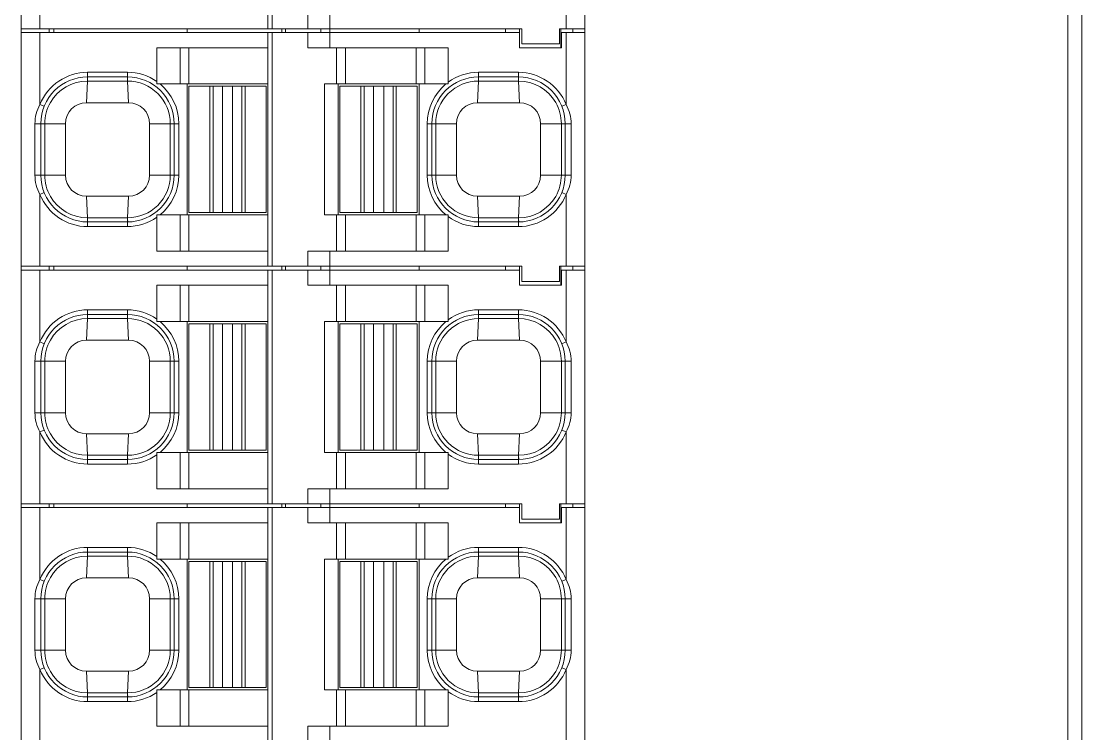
# Model space of a CAD drawing. Header units: millimetres. Extents: x 0 to 1371, y 0 to 812.
# Drawn here: x 145.52 to 168.19, y 686.81 to 702.05 of the extents above; entities that cross this region are included whole.
import ezdxf

# ---------------------------------------------------------------- set-up
doc = ezdxf.new("R2010")
doc.units = ezdxf.units.MM
doc.layers.add('7_ALL_FEATURES', color=7, linetype='Continuous')

msp = doc.modelspace()

# ---------------------------------------------------------------- linework, layer by layer
at = {"layer": '7_ALL_FEATURES', "color": 18, "linetype": 'Continuous', "lineweight": 0, "true_color": 0x000000}
for p, q in [((167.89443, 655.25739), (167.89443, 713.83414)), ((168.19443, 655.25739), (168.19443, 713.97376)), ((145.51943, 665.75017), (145.51943, 712.55017)), ((157.56943, 665.75017), (157.56943, 712.55017)), ((150.79443, 701.89017), (150.79443, 706.89017)), ((150.88489, 701.89017), (150.88489, 706.89017)), ((145.91943, 701.89017), (145.91943, 703.42834)), ((157.16943, 701.89017), (157.16943, 703.42834)), ((151.6453, 702.21517), (151.6453, 701.89017)), ((152.11514, 701.48517), (152.11514, 702.21517)), ((145.51943, 701.89017), (156.22443, 701.89017)), ((156.17443, 701.81017), (145.51943, 701.81017)), ((145.91943, 700.27199), (145.91943, 701.81017)), ((146.11943, 701.81017), (146.11943, 701.89017)), ((146.21943, 701.81017), (146.21943, 701.89017)), ((149.06443, 701.81017), (149.06443, 701.89017)), ((150.79443, 696.81017), (150.79443, 701.81017)), ((150.88489, 696.81017), (150.88489, 701.81017)), ((151.09443, 701.81017), (151.09443, 701.89017)), ((151.16679, 701.81017), (151.16679, 701.89017)), ((151.6453, 701.48517), (151.6453, 701.81017)), ((151.92721, 701.81017), (151.92721, 701.89017)), ((154.02443, 701.81017), (154.02443, 701.89017)), ((155.87443, 701.89017), (155.87443, 701.81017)), ((156.17443, 701.48517), (156.17443, 701.89017)), ((156.22443, 701.56517), (156.22443, 701.89017)), ((157.02443, 701.89017), (157.56943, 701.89017)), ((157.02443, 701.56517), (157.02443, 701.89017)), ((157.05443, 701.89017), (157.05443, 701.48517)), ((157.56943, 701.81017), (157.06943, 701.81017)), ((157.06943, 701.48517), (157.06943, 701.81017)), ((157.16942, 700.27201), (157.16942, 701.81017)), ((157.31423, 701.81017), (157.31423, 701.89017)), ((156.22443, 701.56517), (157.02443, 701.56517)), ((150.79443, 701.48517), (148.41943, 701.48517)), ((148.41944, 700.76179), (148.41943, 701.48517)), ((148.91748, 700.71017), (148.91748, 701.48517)), ((149.10542, 700.71017), (149.10542, 701.48517)), ((151.6453, 701.48517), (154.64943, 701.48517)), ((152.2631, 700.71017), (152.2631, 701.48517)), ((152.45104, 700.71017), (152.45104, 701.48517)), ((153.96343, 700.71017), (153.96343, 701.48517)), ((154.15137, 700.71017), (154.15137, 701.48517)), ((154.64937, 700.74757), (154.64937, 701.48517)), ((156.17443, 701.48517), (157.06943, 701.48517)), ((147.78943, 700.96017), (146.93943, 700.96017)), ((146.93943, 700.86017), (146.93943, 700.96017)), ((147.78943, 700.86017), (147.78943, 700.96017)), ((156.14943, 700.96017), (155.29943, 700.96017)), ((155.29943, 700.86017), (155.29943, 700.96017)), ((156.14943, 700.86017), (156.14943, 700.96017)), ((146.93543, 700.77218), (146.91443, 700.31017)), ((146.93543, 700.77218), (147.79343, 700.77218)), ((147.78943, 700.86017), (146.93943, 700.86017)), ((147.79343, 700.77218), (147.81443, 700.31017)), ((148.41568, 700.71017), (150.79443, 700.71017)), ((149.06443, 700.71022), (149.06443, 697.91011)), ((149.10443, 700.66017), (150.75443, 700.66017)), ((149.10443, 697.96017), (149.10443, 700.66017)), ((149.55357, 697.96017), (149.55357, 700.66017)), ((149.62024, 697.96017), (149.62024, 700.66017)), ((149.81948, 697.96017), (149.81948, 700.66017)), ((150.03937, 697.96017), (150.03937, 700.66017)), ((150.23861, 697.96017), (150.23861, 700.66017)), ((150.30528, 697.96017), (150.30528, 700.66017)), ((150.75443, 697.96017), (150.75443, 700.66017)), ((152.00347, 700.71017), (154.65122, 700.71017)), ((152.00347, 697.91017), (152.00347, 700.71017)), ((152.29443, 697.91017), (152.29443, 700.71017)), ((153.98443, 700.66017), (152.33443, 700.66017)), ((152.33443, 700.66017), (152.33443, 697.96017)), ((152.78357, 700.66017), (152.78357, 697.96017)), ((152.85024, 700.66017), (152.85024, 697.96017)), ((153.04948, 700.66017), (153.04948, 697.96017)), ((153.26937, 700.66017), (153.26937, 697.96017)), ((153.46861, 700.66017), (153.46861, 697.96017)), ((153.53528, 700.66017), (153.53528, 697.96017)), ((153.98443, 700.66017), (153.98443, 697.96017)), ((154.02443, 700.71017), (154.02443, 697.91017)), ((155.29543, 700.77218), (155.27443, 700.31017)), ((155.29543, 700.77218), (156.15343, 700.77218)), ((156.14943, 700.86017), (155.29943, 700.86017)), ((156.15343, 700.77218), (156.17443, 700.31017)), ((146.01215, 700.23456), (145.91943, 700.27199)), ((146.91443, 700.31017), (147.81443, 700.31017)), ((155.27443, 700.31017), (156.17443, 700.31017)), ((157.0767, 700.23456), (157.16943, 700.27199)), ((145.81276, 699.86017), (146.46443, 699.86017)), ((145.81276, 699.86017), (145.81276, 698.76017)), ((145.93943, 699.86017), (145.93943, 698.76017)), ((146.0214, 698.76017), (146.0214, 699.86017)), ((146.46443, 698.76017), (146.46443, 699.86017)), ((148.26443, 699.86017), (148.88943, 699.86017)), ((148.26443, 699.86017), (148.26443, 698.76017)), ((148.70745, 699.86017), (148.70745, 698.76017)), ((148.78943, 698.76017), (148.78943, 699.86017)), ((148.88943, 698.76017), (148.88943, 699.86017)), ((154.19943, 699.86017), (154.82443, 699.86017)), ((154.19943, 699.86017), (154.19943, 698.76017)), ((154.29943, 699.86017), (154.29943, 698.76017)), ((154.3814, 698.76017), (154.3814, 699.86017)), ((154.82443, 698.76017), (154.82443, 699.86017)), ((156.62443, 699.86017), (157.27609, 699.86017)), ((156.62443, 699.86017), (156.62443, 698.76017)), ((157.06745, 699.86017), (157.06745, 698.76017)), ((157.14943, 699.86017), (157.14943, 698.76017)), ((157.27609, 698.76017), (157.27609, 699.86017)), ((145.81276, 698.76017), (146.46443, 698.76017)), ((148.26443, 698.76017), (148.88943, 698.76017)), ((154.19943, 698.76017), (154.82443, 698.76017)), ((156.62443, 698.76017), (157.27609, 698.76017)), ((146.01215, 698.38578), (145.91943, 698.34834)), ((145.91943, 696.81017), (145.91943, 698.34834)), ((147.81443, 698.31017), (146.91443, 698.31017)), ((146.93543, 697.84816), (146.91443, 698.31017)), ((147.79303, 697.84816), (147.81443, 698.31017)), ((156.17443, 698.31017), (155.27443, 698.31017)), ((155.29543, 697.84816), (155.27443, 698.31017)), ((156.15303, 697.84816), (156.17443, 698.31017)), ((157.0767, 698.38578), (157.16943, 698.34834)), ((157.16943, 696.81017), (157.16943, 698.34834)), ((149.10443, 697.96017), (150.75443, 697.96017)), ((153.98443, 697.96017), (152.33443, 697.96017)), ((147.79303, 697.84816), (146.93543, 697.84816)), ((146.93943, 697.76017), (147.78943, 697.76017)), ((146.93943, 697.76017), (146.93943, 697.66017)), ((147.78943, 697.76017), (147.78943, 697.66017)), ((148.41568, 697.91017), (150.79443, 697.91017)), ((148.4195, 697.85847), (148.4195, 697.13517)), ((148.91748, 697.13517), (148.91748, 697.91017)), ((149.10542, 697.13517), (149.10542, 697.91017)), ((154.65122, 697.91017), (152.00347, 697.91017)), ((152.2631, 697.13517), (152.2631, 697.91017)), ((152.45104, 697.13517), (152.45104, 697.91017)), ((153.96343, 697.13517), (153.96343, 697.91017)), ((154.15137, 697.13517), (154.15137, 697.91017)), ((154.64942, 697.87285), (154.64942, 697.13517)), ((156.15303, 697.84816), (155.29543, 697.84816)), ((155.29943, 697.76017), (156.14943, 697.76017)), ((155.29943, 697.76017), (155.29943, 697.66017)), ((156.14943, 697.76017), (156.14943, 697.66017)), ((156.1573, 697.76031), (156.15743, 697.76021)), ((146.93943, 697.66017), (147.78943, 697.66017)), ((155.29943, 697.66017), (156.14943, 697.66017)), ((150.79443, 697.13517), (148.41943, 697.13517)), ((154.64942, 697.13517), (151.6453, 697.13517)), ((151.6453, 697.13517), (151.6453, 696.81017)), ((152.11514, 696.40517), (152.11514, 697.13517)), ((145.51943, 696.81017), (156.22443, 696.81017)), ((146.11943, 696.73017), (146.11943, 696.81017)), ((146.21943, 696.73017), (146.21943, 696.81017)), ((149.06443, 696.73017), (149.06443, 696.81017)), ((151.09443, 696.73017), (151.09443, 696.81017)), ((151.16679, 696.73017), (151.16679, 696.81017)), ((151.92721, 696.73017), (151.92721, 696.81017)), ((154.02443, 696.73017), (154.02443, 696.81017)), ((155.87443, 696.81017), (155.87443, 696.73017)), ((156.17443, 696.40517), (156.17443, 696.81017)), ((156.22443, 696.48517), (156.22443, 696.81017)), ((157.02443, 696.81017), (157.56943, 696.81017)), ((157.02443, 696.48517), (157.02443, 696.81017)), ((157.05443, 696.81017), (157.05443, 696.40517)), ((157.31423, 696.73017), (157.31423, 696.81017)), ((156.17443, 696.73017), (145.51943, 696.73017)), ((145.91943, 695.19199), (145.91943, 696.73017)), ((150.79443, 691.73017), (150.79443, 696.73017)), ((150.88489, 691.73017), (150.88489, 696.73017)), ((151.6453, 696.40517), (151.6453, 696.73017)), ((157.56943, 696.73017), (157.06943, 696.73017)), ((157.06943, 696.40517), (157.06943, 696.73017)), ((157.16942, 695.19201), (157.16942, 696.73017)), ((150.79443, 696.40517), (148.41943, 696.40517)), ((148.41944, 695.68179), (148.41943, 696.40517)), ((148.91748, 695.63017), (148.91748, 696.40517)), ((149.10542, 695.63017), (149.10542, 696.40517)), ((151.6453, 696.40517), (154.64943, 696.40517)), ((152.2631, 695.63017), (152.2631, 696.40517)), ((152.45104, 695.63017), (152.45104, 696.40517)), ((153.96343, 695.63017), (153.96343, 696.40517)), ((154.15137, 695.63017), (154.15137, 696.40517)), ((154.64937, 695.66757), (154.64937, 696.40517)), ((156.17443, 696.40517), (157.06943, 696.40517)), ((156.22443, 696.48517), (157.02443, 696.48517)), ((146.93543, 695.69218), (146.91443, 695.23017)), ((146.93543, 695.69218), (147.79343, 695.69218)), ((147.78943, 695.88017), (146.93943, 695.88017)), ((146.93943, 695.78017), (146.93943, 695.88017)), ((147.78943, 695.78017), (146.93943, 695.78017)), ((147.78943, 695.78017), (147.78943, 695.88017)), ((147.79343, 695.69218), (147.81443, 695.23017)), ((155.29543, 695.69218), (155.27443, 695.23017)), ((155.29543, 695.69218), (156.15343, 695.69218)), ((156.14943, 695.88017), (155.29943, 695.88017)), ((155.29943, 695.78017), (155.29943, 695.88017)), ((156.14943, 695.78017), (155.29943, 695.78017)), ((156.14943, 695.78017), (156.14943, 695.88017)), ((156.15343, 695.69218), (156.17443, 695.23017)), ((148.41568, 695.63017), (150.79443, 695.63017)), ((149.06443, 695.63022), (149.06443, 692.83011)), ((149.10443, 695.58017), (150.75443, 695.58017)), ((149.10443, 692.88017), (149.10443, 695.58017)), ((149.55357, 692.88017), (149.55357, 695.58017)), ((149.62024, 692.88017), (149.62024, 695.58017)), ((149.81948, 692.88017), (149.81948, 695.58017)), ((150.03937, 692.88017), (150.03937, 695.58017)), ((150.23861, 692.88017), (150.23861, 695.58017)), ((150.30528, 692.88017), (150.30528, 695.58017)), ((150.75443, 692.88017), (150.75443, 695.58017)), ((152.00347, 695.63017), (154.65122, 695.63017)), ((152.00347, 692.83017), (152.00347, 695.63017)), ((152.29443, 692.83017), (152.29443, 695.63017)), ((153.98443, 695.58017), (152.33443, 695.58017)), ((152.33443, 695.58017), (152.33443, 692.88017)), ((152.78357, 695.58017), (152.78357, 692.88017)), ((152.85024, 695.58017), (152.85024, 692.88017)), ((153.04948, 695.58017), (153.04948, 692.88017)), ((153.26937, 695.58017), (153.26937, 692.88017)), ((153.46861, 695.58017), (153.46861, 692.88017)), ((153.53528, 695.58017), (153.53528, 692.88017)), ((153.98443, 695.58017), (153.98443, 692.88017)), ((154.02443, 695.63017), (154.02443, 692.83017)), ((146.91443, 695.23017), (147.81443, 695.23017)), ((155.27443, 695.23017), (156.17443, 695.23017)), ((146.01215, 695.15456), (145.91943, 695.19199)), ((157.0767, 695.15456), (157.16943, 695.19199)), ((145.81276, 694.78017), (146.46443, 694.78017)), ((145.81276, 694.78017), (145.81276, 693.68017)), ((145.93943, 694.78017), (145.93943, 693.68017)), ((146.0214, 693.68017), (146.0214, 694.78017)), ((146.46443, 693.68017), (146.46443, 694.78017)), ((148.26443, 694.78017), (148.88943, 694.78017)), ((148.26443, 694.78017), (148.26443, 693.68017)), ((148.70745, 694.78017), (148.70745, 693.68017)), ((148.78943, 693.68017), (148.78943, 694.78017)), ((148.88943, 693.68017), (148.88943, 694.78017)), ((154.19943, 694.78017), (154.82443, 694.78017)), ((154.19943, 694.78017), (154.19943, 693.68017)), ((154.29943, 694.78017), (154.29943, 693.68017)), ((154.3814, 693.68017), (154.3814, 694.78017)), ((154.82443, 693.68017), (154.82443, 694.78017)), ((156.62443, 694.78017), (157.27609, 694.78017)), ((156.62443, 694.78017), (156.62443, 693.68017)), ((157.06745, 694.78017), (157.06745, 693.68017)), ((157.14943, 694.78017), (157.14943, 693.68017)), ((157.27609, 693.68017), (157.27609, 694.78017)), ((145.81276, 693.68017), (146.46443, 693.68017)), ((148.26443, 693.68017), (148.88943, 693.68017)), ((154.19943, 693.68017), (154.82443, 693.68017)), ((156.62443, 693.68017), (157.27609, 693.68017)), ((146.01215, 693.30578), (145.91943, 693.26834)), ((145.91943, 691.73017), (145.91943, 693.26834)), ((147.81443, 693.23017), (146.91443, 693.23017)), ((146.93543, 692.76816), (146.91443, 693.23017)), ((147.79303, 692.76816), (147.81443, 693.23017)), ((156.17443, 693.23017), (155.27443, 693.23017)), ((155.29543, 692.76816), (155.27443, 693.23017)), ((156.15303, 692.76816), (156.17443, 693.23017)), ((157.0767, 693.30578), (157.16943, 693.26834)), ((157.16943, 691.73017), (157.16943, 693.26834)), ((147.79303, 692.76816), (146.93543, 692.76816)), ((148.41568, 692.83017), (150.79443, 692.83017)), ((148.4195, 692.77847), (148.4195, 692.05517)), ((148.91748, 692.05517), (148.91748, 692.83017)), ((149.10443, 692.88017), (150.75443, 692.88017)), ((149.10542, 692.05517), (149.10542, 692.83017)), ((154.65122, 692.83017), (152.00347, 692.83017)), ((152.2631, 692.05517), (152.2631, 692.83017)), ((153.98443, 692.88017), (152.33443, 692.88017)), ((152.45104, 692.05517), (152.45104, 692.83017)), ((153.96343, 692.05517), (153.96343, 692.83017)), ((154.15137, 692.05517), (154.15137, 692.83017)), ((154.64942, 692.79285), (154.64942, 692.05517)), ((156.15303, 692.76816), (155.29543, 692.76816)), ((146.93943, 692.68017), (147.78943, 692.68017)), ((146.93943, 692.68017), (146.93943, 692.58017)), ((146.93943, 692.58017), (147.78943, 692.58017)), ((147.78943, 692.68017), (147.78943, 692.58017)), ((155.29943, 692.68017), (156.14943, 692.68017)), ((155.29943, 692.68017), (155.29943, 692.58017)), ((155.29943, 692.58017), (156.14943, 692.58017)), ((156.14943, 692.68017), (156.14943, 692.58017)), ((156.1573, 692.68031), (156.15743, 692.68021)), ((150.79443, 692.05517), (148.41943, 692.05517)), ((154.64942, 692.05517), (151.6453, 692.05517)), ((151.6453, 692.05517), (151.6453, 691.73017)), ((152.11514, 691.32517), (152.11514, 692.05517)), ((145.51943, 691.73017), (156.22443, 691.73017)), ((156.17443, 691.65017), (145.51943, 691.65017)), ((145.91943, 690.11199), (145.91943, 691.65017)), ((146.11943, 691.65017), (146.11943, 691.73017)), ((146.21943, 691.65017), (146.21943, 691.73017)), ((149.06443, 691.65017), (149.06443, 691.73017)), ((150.79443, 686.65017), (150.79443, 691.65017)), ((150.88489, 686.65017), (150.88489, 691.65017)), ((151.09443, 691.65017), (151.09443, 691.73017)), ((151.16679, 691.65017), (151.16679, 691.73017)), ((151.6453, 691.32517), (151.6453, 691.65017)), ((151.92721, 691.65017), (151.92721, 691.73017)), ((154.02443, 691.65017), (154.02443, 691.73017)), ((155.87443, 691.73017), (155.87443, 691.65017)), ((156.17443, 691.32517), (156.17443, 691.73017)), ((156.22443, 691.40517), (156.22443, 691.73017)), ((157.02443, 691.73017), (157.56943, 691.73017)), ((157.02443, 691.40517), (157.02443, 691.73017)), ((157.05443, 691.73017), (157.05443, 691.32517)), ((157.56943, 691.65017), (157.06943, 691.65017)), ((157.06943, 691.32517), (157.06943, 691.65017)), ((157.16942, 690.11201), (157.16942, 691.65017)), ((157.31423, 691.65017), (157.31423, 691.73017)), ((156.22443, 691.40517), (157.02443, 691.40517)), ((150.79443, 691.32517), (148.41943, 691.32517)), ((148.41944, 690.60179), (148.41943, 691.32517)), ((148.91748, 690.55017), (148.91748, 691.32517)), ((149.10542, 690.55017), (149.10542, 691.32517)), ((151.6453, 691.32517), (154.64943, 691.32517)), ((152.2631, 690.55017), (152.2631, 691.32517)), ((152.45104, 690.55017), (152.45104, 691.32517)), ((153.96343, 690.55017), (153.96343, 691.32517)), ((154.15137, 690.55017), (154.15137, 691.32517)), ((154.64937, 690.58757), (154.64937, 691.32517)), ((156.17443, 691.32517), (157.06943, 691.32517)), ((147.78943, 690.80017), (146.93943, 690.80017)), ((146.93943, 690.70017), (146.93943, 690.80017)), ((147.78943, 690.70017), (146.93943, 690.70017)), ((147.78943, 690.70017), (147.78943, 690.80017)), ((156.14943, 690.80017), (155.29943, 690.80017)), ((155.29943, 690.70017), (155.29943, 690.80017)), ((156.14943, 690.70017), (155.29943, 690.70017)), ((156.14943, 690.70017), (156.14943, 690.80017)), ((146.93543, 690.61218), (146.91443, 690.15017)), ((146.93543, 690.61218), (147.79343, 690.61218)), ((147.79343, 690.61218), (147.81443, 690.15017)), ((148.41568, 690.55017), (150.79443, 690.55017)), ((149.06443, 690.55022), (149.06443, 687.75011)), ((149.10443, 690.50017), (150.75443, 690.50017)), ((149.10443, 687.80017), (149.10443, 690.50017)), ((149.55357, 687.80017), (149.55357, 690.50017)), ((149.62024, 687.80017), (149.62024, 690.50017)), ((149.81948, 687.80017), (149.81948, 690.50017)), ((150.03937, 687.80017), (150.03937, 690.50017)), ((150.23861, 687.80017), (150.23861, 690.50017)), ((150.30528, 687.80017), (150.30528, 690.50017)), ((150.75443, 687.80017), (150.75443, 690.50017)), ((152.00347, 690.55017), (154.65122, 690.55017)), ((152.00347, 687.75017), (152.00347, 690.55017)), ((152.29443, 687.75017), (152.29443, 690.55017)), ((153.98443, 690.50017), (152.33443, 690.50017)), ((152.33443, 690.50017), (152.33443, 687.80017)), ((152.78357, 690.50017), (152.78357, 687.80017)), ((152.85024, 690.50017), (152.85024, 687.80017)), ((153.04948, 690.50017), (153.04948, 687.80017)), ((153.26937, 690.50017), (153.26937, 687.80017)), ((153.46861, 690.50017), (153.46861, 687.80017)), ((153.53528, 690.50017), (153.53528, 687.80017)), ((153.98443, 690.50017), (153.98443, 687.80017)), ((154.02443, 690.55017), (154.02443, 687.75017)), ((155.29543, 690.61218), (155.27443, 690.15017)), ((155.29543, 690.61218), (156.15343, 690.61218)), ((156.15343, 690.61218), (156.17443, 690.15017)), ((146.01215, 690.07456), (145.91943, 690.11199)), ((146.91443, 690.15017), (147.81443, 690.15017)), ((155.27443, 690.15017), (156.17443, 690.15017)), ((157.0767, 690.07456), (157.16943, 690.11199)), ((145.81276, 689.70017), (146.46443, 689.70017)), ((145.81276, 689.70017), (145.81276, 688.60017)), ((145.93943, 689.70017), (145.93943, 688.60017)), ((146.0214, 688.60017), (146.0214, 689.70017)), ((146.46443, 688.60017), (146.46443, 689.70017)), ((148.26443, 689.70017), (148.88943, 689.70017)), ((148.26443, 689.70017), (148.26443, 688.60017)), ((148.70745, 689.70017), (148.70745, 688.60017)), ((148.78943, 688.60017), (148.78943, 689.70017)), ((148.88943, 688.60017), (148.88943, 689.70017)), ((154.19943, 689.70017), (154.82443, 689.70017)), ((154.19943, 689.70017), (154.19943, 688.60017)), ((154.29943, 689.70017), (154.29943, 688.60017)), ((154.3814, 688.60017), (154.3814, 689.70017)), ((154.82443, 688.60017), (154.82443, 689.70017)), ((156.62443, 689.70017), (157.27609, 689.70017)), ((156.62443, 689.70017), (156.62443, 688.60017)), ((157.06745, 689.70017), (157.06745, 688.60017)), ((157.14943, 689.70017), (157.14943, 688.60017)), ((157.27609, 688.60017), (157.27609, 689.70017)), ((145.81276, 688.60017), (146.46443, 688.60017)), ((148.26443, 688.60017), (148.88943, 688.60017)), ((154.19943, 688.60017), (154.82443, 688.60017)), ((156.62443, 688.60017), (157.27609, 688.60017)), ((146.01215, 688.22578), (145.91943, 688.18834)), ((145.91943, 686.65017), (145.91943, 688.18834)), ((157.0767, 688.22578), (157.16943, 688.18834)), ((157.16943, 686.65017), (157.16943, 688.18834)), ((147.81443, 688.15017), (146.91443, 688.15017)), ((146.93543, 687.68816), (146.91443, 688.15017)), ((147.79303, 687.68816), (147.81443, 688.15017)), ((156.17443, 688.15017), (155.27443, 688.15017)), ((155.29543, 687.68816), (155.27443, 688.15017)), ((156.15303, 687.68816), (156.17443, 688.15017)), ((148.41568, 687.75017), (150.79443, 687.75017)), ((148.91748, 686.97517), (148.91748, 687.75017)), ((149.10443, 687.80017), (150.75443, 687.80017)), ((149.10542, 686.97517), (149.10542, 687.75017)), ((154.65122, 687.75017), (152.00347, 687.75017)), ((152.2631, 686.97517), (152.2631, 687.75017)), ((153.98443, 687.80017), (152.33443, 687.80017)), ((152.45104, 686.97517), (152.45104, 687.75017)), ((153.96343, 686.97517), (153.96343, 687.75017)), ((154.15137, 686.97517), (154.15137, 687.75017)), ((147.79303, 687.68816), (146.93543, 687.68816)), ((146.93943, 687.60017), (147.78943, 687.60017)), ((146.93943, 687.60017), (146.93943, 687.50017)), ((147.78943, 687.60017), (147.78943, 687.50017)), ((148.4195, 687.69847), (148.4195, 686.97517)), ((154.64942, 687.71285), (154.64942, 686.97517)), ((156.15303, 687.68816), (155.29543, 687.68816)), ((155.29943, 687.60017), (156.14943, 687.60017)), ((155.29943, 687.60017), (155.29943, 687.50017)), ((156.14943, 687.60017), (156.14943, 687.50017)), ((156.1573, 687.60031), (156.15743, 687.60021)), ((146.93943, 687.50017), (147.78943, 687.50017)), ((155.29943, 687.50017), (156.14943, 687.50017)), ((150.79443, 686.97517), (148.41943, 686.97517)), ((154.64942, 686.97517), (151.6453, 686.97517)), ((151.6453, 686.97517), (151.6453, 686.65017)), ((152.11514, 686.24517), (152.11514, 686.97517))]:
    msp.add_line(p, q, dxfattribs=at)
for centre, radius, start, end in [((146.93943, 699.86017), 1.09999, 90, 158.013597), ((147.78943, 699.86017), 1.1, 55.055396, 90), ((155.29943, 699.86017), 1.1, 90, 126.224453), ((156.14943, 699.86017), 1.09999, 21.987022, 90), ((146.93943, 699.86017), 1, 90, 180), ((146.93357, 699.85993), 0.91224, 89.883472, 150.174956), ((147.78943, 699.86017), 1, 0, 90), ((147.79545, 699.86018), 0.91199, 359.999107, 90.127056), ((147.78943, 699.86017), 1.09999, 0, 50.603698), ((155.29943, 699.86017), 1.09999, 129.397312, 180), ((155.29943, 699.86017), 1, 90, 180), ((155.2934, 699.86019), 0.91199, 89.872468, 180.001328), ((156.14943, 699.86017), 1, 0, 90), ((156.15528, 699.85996), 0.91222, 29.818609, 90.116631), ((146.93403, 699.86014), 0.91254, 150.200932, 165.27032), ((146.91443, 699.86017), 0.45, 90, 180), ((147.81443, 699.86017), 0.45, 0, 90), ((155.27443, 699.86017), 0.45, 90, 180), ((156.17443, 699.86017), 0.45, 0, 90), ((156.15483, 699.86007), 0.91255, 14.730906, 29.798046), ((146.94046, 699.859), 0.91905, 165.302987, 179.92685), ((156.14881, 699.85909), 0.91862, 0.067253, 14.694668), ((146.93943, 698.76017), 1, 180, 270), ((146.94004, 698.76125), 0.91862, 180.067254, 194.694668), ((146.91443, 698.76017), 0.45, 180, 270), ((147.78943, 698.76017), 1, 270, 0), ((147.79546, 698.76015), 0.91198, 269.846783, 0.001231), ((147.81443, 698.76017), 0.45, 270, 360), ((147.78943, 698.76017), 1.09999, 309.396277, 360), ((155.29943, 698.76017), 1.09999, 180, 230.602644), ((155.29943, 698.76017), 1, 180, 270), ((155.2934, 698.76015), 0.91199, 179.999083, 270.127081), ((155.27443, 698.76017), 0.45, 180, 270), ((156.14943, 698.76017), 1, 270, 0), ((156.17443, 698.76017), 0.45, 270, 360), ((156.14906, 698.76122), 0.91839, 345.297132, 359.934454), ((146.93402, 698.76027), 0.91255, 194.730906, 209.798047), ((156.15481, 698.7603), 0.91259, 330.190944, 345.261191), ((146.93943, 698.76017), 1.09999, 201.986403, 270), ((146.93357, 698.76038), 0.91222, 209.818609, 270.11663), ((156.14943, 698.76017), 1.09999, 270, 338.013597), ((156.15536, 698.76027), 0.9121, 269.853649, 330.175585), ((147.78943, 698.76017), 1.1, 270, 304.94428), ((155.29943, 698.76017), 1.1, 233.775266, 270), ((146.93943, 694.78017), 1.09999, 90, 158.013597), ((146.93943, 694.78017), 1, 90, 180), ((146.93357, 694.77993), 0.91224, 89.883472, 150.174956), ((147.78943, 694.78017), 1.1, 55.055396, 90), ((147.78943, 694.78017), 1, 0, 90), ((147.79545, 694.78018), 0.91199, 359.999107, 90.127056), ((155.29943, 694.78017), 1, 90, 180), ((155.2934, 694.78019), 0.91199, 89.872468, 180.001328), ((155.29943, 694.78017), 1.1, 90, 126.224453), ((156.14943, 694.78017), 1.09999, 21.987022, 90), ((156.14943, 694.78017), 1, 0, 90), ((156.15528, 694.77996), 0.91222, 29.818609, 90.116631), ((147.78943, 694.78017), 1.09999, 0, 50.603698), ((155.29943, 694.78017), 1.09999, 129.397312, 180), ((146.93403, 694.78014), 0.91254, 150.200932, 165.27032), ((146.91443, 694.78017), 0.45, 90, 180), ((147.81443, 694.78017), 0.45, 0, 90), ((155.27443, 694.78017), 0.45, 90, 180), ((156.17443, 694.78017), 0.45, 0, 90), ((156.15483, 694.78007), 0.91255, 14.730906, 29.798046), ((146.94046, 694.779), 0.91905, 165.302987, 179.92685), ((156.14881, 694.77909), 0.91862, 0.067253, 14.694668), ((146.93943, 693.68017), 1, 180, 270), ((146.94004, 693.68125), 0.91862, 180.067254, 194.694668), ((146.91443, 693.68017), 0.45, 180, 270), ((147.78943, 693.68017), 1, 270, 0), ((147.79546, 693.68015), 0.91198, 269.846783, 0.001231), ((147.81443, 693.68017), 0.45, 270, 360), ((147.78943, 693.68017), 1.09999, 309.396277, 360), ((155.29943, 693.68017), 1.09999, 180, 230.602644), ((155.29943, 693.68017), 1, 180, 270), ((155.2934, 693.68015), 0.91199, 179.999083, 270.127081), ((155.27443, 693.68017), 0.45, 180, 270), ((156.14943, 693.68017), 1, 270, 0), ((156.17443, 693.68017), 0.45, 270, 360), ((156.14906, 693.68122), 0.91839, 345.297132, 359.934454), ((146.93402, 693.68027), 0.91255, 194.730906, 209.798047), ((156.15481, 693.6803), 0.91259, 330.190944, 345.261191), ((146.93943, 693.68017), 1.09999, 201.986403, 270), ((146.93357, 693.68038), 0.91222, 209.818609, 270.11663), ((156.14943, 693.68017), 1.09999, 270, 338.013597), ((156.15536, 693.68027), 0.9121, 269.853649, 330.175585), ((147.78943, 693.68017), 1.1, 270, 304.94428), ((155.29943, 693.68017), 1.1, 233.775266, 270), ((146.93943, 689.70017), 1.09999, 90, 158.013597), ((146.93943, 689.70017), 1, 90, 180), ((147.78943, 689.70017), 1.1, 55.055396, 90), ((147.78943, 689.70017), 1, 0, 90), ((155.29943, 689.70017), 1, 90, 180), ((155.29943, 689.70017), 1.1, 90, 126.224453), ((156.14943, 689.70017), 1.09999, 21.987022, 90), ((156.14943, 689.70017), 1, 0, 90), ((146.93357, 689.69993), 0.91224, 89.883472, 150.174956), ((147.79545, 689.70018), 0.91199, 359.999107, 90.127056), ((147.78943, 689.70017), 1.09999, 0, 50.603698), ((155.29943, 689.70017), 1.09999, 129.397312, 180), ((155.2934, 689.70019), 0.91199, 89.872468, 180.001328), ((156.15528, 689.69996), 0.91222, 29.818609, 90.116631), ((146.93403, 689.70014), 0.91254, 150.200932, 165.27032), ((146.91443, 689.70017), 0.45, 90, 180), ((147.81443, 689.70017), 0.45, 0, 90), ((155.27443, 689.70017), 0.45, 90, 180), ((156.17443, 689.70017), 0.45, 0, 90), ((156.15483, 689.70007), 0.91255, 14.730906, 29.798046), ((146.94046, 689.699), 0.91905, 165.302987, 179.92685), ((156.14881, 689.69909), 0.91862, 0.067253, 14.694668), ((146.93943, 688.60017), 1, 180, 270), ((146.94004, 688.60125), 0.91862, 180.067254, 194.694668), ((146.91443, 688.60017), 0.45, 180, 270), ((147.78943, 688.60017), 1, 270, 0), ((147.79546, 688.60015), 0.91198, 269.846783, 0.001231), ((147.81443, 688.60017), 0.45, 270, 360), ((147.78943, 688.60017), 1.09999, 309.396277, 360), ((155.29943, 688.60017), 1.09999, 180, 230.602644), ((155.29943, 688.60017), 1, 180, 270), ((155.2934, 688.60015), 0.91199, 179.999083, 270.127081), ((155.27443, 688.60017), 0.45, 180, 270), ((156.14943, 688.60017), 1, 270, 0), ((156.17443, 688.60017), 0.45, 270, 360), ((156.14906, 688.60122), 0.91839, 345.297132, 359.934454), ((146.93943, 688.60017), 1.09999, 201.986403, 270), ((146.93402, 688.60027), 0.91255, 194.730906, 209.798047), ((156.14943, 688.60017), 1.09999, 270, 338.013597), ((156.15481, 688.6003), 0.91259, 330.190944, 345.261191), ((146.93357, 688.60038), 0.91222, 209.818609, 270.11663), ((156.15536, 688.60027), 0.9121, 269.853649, 330.175585), ((147.78943, 688.60017), 1.1, 270, 304.94428), ((155.29943, 688.60017), 1.1, 233.775266, 270)]:
    msp.add_arc(centre, radius, start, end, dxfattribs=at)
for points, knots in [([(146.93543, 700.77218), (146.93582, 700.78479), (146.93623, 700.80247), (146.93687, 700.82426), (146.93731, 700.83684), (146.93793, 700.84638), (146.93817, 700.85396), (146.93906, 700.85724), (146.93893, 700.86017), (146.93943, 700.86017)], [0, 0, 0, 0, 0.42920192, 0.60118891, 0.74319108, 0.85453344, 0.93460535, 0.98305365, 1, 1, 1, 1]), ([(147.79343, 700.77218), (147.7932, 700.78479), (147.7927, 700.80654), (147.79198, 700.83187), (147.79113, 700.8464), (147.79079, 700.85394), (147.79002, 700.8573), (147.78994, 700.86017), (147.78943, 700.86017)], [0, 0, 0, 0, 0.42897281, 0.74281276, 0.85410319, 0.93415046, 0.9826458, 1, 1, 1, 1]), ([(148.41944, 700.76179), (148.41944, 700.74868), (148.41863, 700.73139), (148.41634, 700.71427), (148.41568, 700.71017)], [0, 0, 0, 0, 0.75929453, 1, 1, 1, 1]), ([(155.29543, 700.77218), (155.29582, 700.78479), (155.29623, 700.80247), (155.29687, 700.82426), (155.29731, 700.83684), (155.29793, 700.84638), (155.29817, 700.85396), (155.29906, 700.85724), (155.29893, 700.86017), (155.29943, 700.86017)], [0, 0, 0, 0, 0.42920193, 0.60118891, 0.74319108, 0.85453345, 0.93460536, 0.98305366, 1, 1, 1, 1]), ([(156.15343, 700.77218), (156.1532, 700.78479), (156.1527, 700.80654), (156.15198, 700.83187), (156.15113, 700.8464), (156.15079, 700.85394), (156.15002, 700.8573), (156.14994, 700.86017), (156.14943, 700.86017)], [0, 0, 0, 0, 0.42897281, 0.74281276, 0.85410319, 0.93415046, 0.9826458, 1, 1, 1, 1]), ([(145.91943, 700.27199), (145.88555, 700.20907), (145.83167, 700.07511), (145.81276, 699.93161), (145.81276, 699.86017)], [0, 0, 0, 0, 0.50004439, 1, 1, 1, 1]), ([(157.27609, 699.86017), (157.27609, 699.93162), (157.25718, 700.07512), (157.20329, 700.20909), (157.16942, 700.27201)], [0, 0, 0, 0, 0.49995567, 1, 1, 1, 1]), ([(145.81276, 698.76017), (145.81276, 698.68872), (145.83167, 698.54523), (145.88555, 698.41126), (145.91943, 698.34834)], [0, 0, 0, 0, 0.4999558, 1, 1, 1, 1]), ([(157.16943, 698.34834), (157.2033, 698.41126), (157.25718, 698.54523), (157.27609, 698.68872), (157.27609, 698.76017)], [0, 0, 0, 0, 0.50004449, 1, 1, 1, 1]), ([(146.93542, 697.84816), (146.93566, 697.83555), (146.93615, 697.81379), (146.93687, 697.78847), (146.93772, 697.77394), (146.93806, 697.7664), (146.93883, 697.76304), (146.93892, 697.76017), (146.93943, 697.76017)], [0, 0, 0, 0, 0.42897284, 0.74281277, 0.8541032, 0.93415046, 0.9826458, 1, 1, 1, 1]), ([(147.78943, 697.76017), (147.78895, 697.76016), (147.79016, 697.76322), (147.78914, 697.76633), (147.7899, 697.774), (147.78974, 697.78351), (147.78984, 697.79611), (147.79011, 697.81792), (147.79165, 697.83559), (147.79303, 697.84816)], [0, 0, 0, 0, 0.01610803, 0.06429619, 0.14430555, 0.25564457, 0.39768273, 0.56964062, 1, 1, 1, 1]), ([(147.79303, 697.84816), (147.79477, 697.83567), (147.79466, 697.81381), (147.79464, 697.78846), (147.79603, 697.77399), (147.79633, 697.76641), (147.79714, 697.76315), (147.79693, 697.7602), (147.79743, 697.76021)], [0, 0, 0, 0, 0.42931041, 0.7433132, 0.85477965, 0.93486648, 0.98321314, 1, 1, 1, 1]), ([(148.41568, 697.91017), (148.41634, 697.90606), (148.41863, 697.88891), (148.41944, 697.87158), (148.41944, 697.85844)], [0, 0, 0, 0, 0.24070298, 1, 1, 1, 1]), ([(155.29542, 697.84816), (155.29566, 697.83555), (155.29615, 697.81379), (155.29687, 697.78847), (155.29772, 697.77394), (155.29806, 697.7664), (155.29883, 697.76304), (155.29892, 697.76017), (155.29943, 697.76017)], [0, 0, 0, 0, 0.42897284, 0.74281277, 0.8541032, 0.93415046, 0.9826458, 1, 1, 1, 1]), ([(156.14943, 697.76017), (156.14895, 697.76016), (156.15016, 697.76322), (156.14914, 697.76633), (156.1499, 697.774), (156.14974, 697.78351), (156.14984, 697.79611), (156.15011, 697.81792), (156.15165, 697.83559), (156.15303, 697.84816)], [0, 0, 0, 0, 0.01610803, 0.06429619, 0.14430555, 0.25564457, 0.39768273, 0.56964062, 1, 1, 1, 1]), ([(156.15303, 697.84816), (156.15472, 697.83603), (156.15491, 697.81469), (156.15418, 697.78735), (156.15707, 697.77085), (156.15615, 697.76226), (156.1573, 697.76031)], [0, 0, 0, 0, 0.41741264, 0.72721395, 0.92278675, 1, 1, 1, 1]), ([(146.93543, 695.69218), (146.93582, 695.70479), (146.93623, 695.72247), (146.93687, 695.74426), (146.93731, 695.75684), (146.93793, 695.76638), (146.93817, 695.77396), (146.93906, 695.77724), (146.93893, 695.78017), (146.93943, 695.78017)], [0, 0, 0, 0, 0.42920192, 0.60118891, 0.74319108, 0.85453344, 0.93460535, 0.98305365, 1, 1, 1, 1]), ([(147.79343, 695.69218), (147.7932, 695.70479), (147.7927, 695.72654), (147.79198, 695.75187), (147.79113, 695.7664), (147.79079, 695.77394), (147.79002, 695.7773), (147.78994, 695.78017), (147.78943, 695.78017)], [0, 0, 0, 0, 0.42897281, 0.74281276, 0.85410319, 0.93415046, 0.9826458, 1, 1, 1, 1]), ([(148.41944, 695.68179), (148.41944, 695.66868), (148.41863, 695.65139), (148.41634, 695.63427), (148.41568, 695.63017)], [0, 0, 0, 0, 0.75929453, 1, 1, 1, 1]), ([(155.29543, 695.69218), (155.29582, 695.70479), (155.29623, 695.72247), (155.29687, 695.74426), (155.29731, 695.75684), (155.29793, 695.76638), (155.29817, 695.77396), (155.29906, 695.77724), (155.29893, 695.78017), (155.29943, 695.78017)], [0, 0, 0, 0, 0.42920193, 0.60118891, 0.74319108, 0.85453345, 0.93460536, 0.98305366, 1, 1, 1, 1]), ([(156.15343, 695.69218), (156.1532, 695.70479), (156.1527, 695.72654), (156.15198, 695.75187), (156.15113, 695.7664), (156.15079, 695.77394), (156.15002, 695.7773), (156.14994, 695.78017), (156.14943, 695.78017)], [0, 0, 0, 0, 0.42897281, 0.74281276, 0.85410319, 0.93415046, 0.9826458, 1, 1, 1, 1]), ([(145.91943, 695.19199), (145.88555, 695.12907), (145.83167, 694.99511), (145.81276, 694.85161), (145.81276, 694.78017)], [0, 0, 0, 0, 0.50004439, 1, 1, 1, 1]), ([(157.27609, 694.78017), (157.27609, 694.85162), (157.25718, 694.99512), (157.20329, 695.12909), (157.16942, 695.19201)], [0, 0, 0, 0, 0.49995567, 1, 1, 1, 1]), ([(145.81276, 693.68017), (145.81276, 693.60872), (145.83167, 693.46523), (145.88555, 693.33126), (145.91943, 693.26834)], [0, 0, 0, 0, 0.4999558, 1, 1, 1, 1]), ([(157.16943, 693.26834), (157.2033, 693.33126), (157.25718, 693.46523), (157.27609, 693.60872), (157.27609, 693.68017)], [0, 0, 0, 0, 0.50004449, 1, 1, 1, 1]), ([(146.93542, 692.76816), (146.93566, 692.75555), (146.93615, 692.73379), (146.93687, 692.70847), (146.93772, 692.69394), (146.93806, 692.6864), (146.93883, 692.68304), (146.93892, 692.68017), (146.93943, 692.68017)], [0, 0, 0, 0, 0.42897284, 0.74281277, 0.8541032, 0.93415046, 0.9826458, 1, 1, 1, 1]), ([(147.78943, 692.68017), (147.78895, 692.68016), (147.79016, 692.68322), (147.78914, 692.68633), (147.7899, 692.694), (147.78974, 692.70351), (147.78984, 692.71611), (147.79011, 692.73792), (147.79165, 692.75559), (147.79303, 692.76816)], [0, 0, 0, 0, 0.01610803, 0.06429619, 0.14430555, 0.25564457, 0.39768273, 0.56964062, 1, 1, 1, 1]), ([(147.79303, 692.76816), (147.79477, 692.75567), (147.79466, 692.73381), (147.79464, 692.70846), (147.79603, 692.69399), (147.79633, 692.68641), (147.79714, 692.68315), (147.79693, 692.6802), (147.79743, 692.68021)], [0, 0, 0, 0, 0.42931041, 0.7433132, 0.85477965, 0.93486648, 0.98321314, 1, 1, 1, 1]), ([(148.41568, 692.83017), (148.41634, 692.82606), (148.41863, 692.80891), (148.41944, 692.79158), (148.41944, 692.77844)], [0, 0, 0, 0, 0.24070298, 1, 1, 1, 1]), ([(155.29542, 692.76816), (155.29566, 692.75555), (155.29615, 692.73379), (155.29687, 692.70847), (155.29772, 692.69394), (155.29806, 692.6864), (155.29883, 692.68304), (155.29892, 692.68017), (155.29943, 692.68017)], [0, 0, 0, 0, 0.42897284, 0.74281277, 0.8541032, 0.93415046, 0.9826458, 1, 1, 1, 1]), ([(156.14943, 692.68017), (156.14895, 692.68016), (156.15016, 692.68322), (156.14914, 692.68633), (156.1499, 692.694), (156.14974, 692.70351), (156.14984, 692.71611), (156.15011, 692.73792), (156.15165, 692.75559), (156.15303, 692.76816)], [0, 0, 0, 0, 0.01610803, 0.06429619, 0.14430555, 0.25564457, 0.39768273, 0.56964062, 1, 1, 1, 1]), ([(156.15303, 692.76816), (156.15472, 692.75603), (156.15491, 692.73469), (156.15418, 692.70735), (156.15707, 692.69085), (156.15615, 692.68226), (156.1573, 692.68031)], [0, 0, 0, 0, 0.41741264, 0.72721395, 0.92278675, 1, 1, 1, 1]), ([(146.93543, 690.61218), (146.93582, 690.62479), (146.93623, 690.64247), (146.93687, 690.66426), (146.93731, 690.67684), (146.93793, 690.68638), (146.93817, 690.69396), (146.93906, 690.69724), (146.93893, 690.70017), (146.93943, 690.70017)], [0, 0, 0, 0, 0.42920192, 0.60118891, 0.74319108, 0.85453344, 0.93460535, 0.98305365, 1, 1, 1, 1]), ([(147.79343, 690.61218), (147.7932, 690.62479), (147.7927, 690.64654), (147.79198, 690.67187), (147.79113, 690.6864), (147.79079, 690.69394), (147.79002, 690.6973), (147.78994, 690.70017), (147.78943, 690.70017)], [0, 0, 0, 0, 0.42897281, 0.74281276, 0.85410319, 0.93415046, 0.9826458, 1, 1, 1, 1]), ([(155.29543, 690.61218), (155.29582, 690.62479), (155.29623, 690.64247), (155.29687, 690.66426), (155.29731, 690.67684), (155.29793, 690.68638), (155.29817, 690.69396), (155.29906, 690.69724), (155.29893, 690.70017), (155.29943, 690.70017)], [0, 0, 0, 0, 0.42920193, 0.60118891, 0.74319108, 0.85453345, 0.93460536, 0.98305366, 1, 1, 1, 1]), ([(156.15343, 690.61218), (156.1532, 690.62479), (156.1527, 690.64654), (156.15198, 690.67187), (156.15113, 690.6864), (156.15079, 690.69394), (156.15002, 690.6973), (156.14994, 690.70017), (156.14943, 690.70017)], [0, 0, 0, 0, 0.42897281, 0.74281276, 0.85410319, 0.93415046, 0.9826458, 1, 1, 1, 1]), ([(148.41944, 690.60179), (148.41944, 690.58868), (148.41863, 690.57139), (148.41634, 690.55427), (148.41568, 690.55017)], [0, 0, 0, 0, 0.75929453, 1, 1, 1, 1]), ([(145.91943, 690.11199), (145.88555, 690.04907), (145.83167, 689.91511), (145.81276, 689.77161), (145.81276, 689.70017)], [0, 0, 0, 0, 0.50004439, 1, 1, 1, 1]), ([(157.27609, 689.70017), (157.27609, 689.77162), (157.25718, 689.91512), (157.20329, 690.04909), (157.16942, 690.11201)], [0, 0, 0, 0, 0.49995567, 1, 1, 1, 1]), ([(145.81276, 688.60017), (145.81276, 688.52872), (145.83167, 688.38523), (145.88555, 688.25126), (145.91943, 688.18834)], [0, 0, 0, 0, 0.4999558, 1, 1, 1, 1]), ([(157.16943, 688.18834), (157.2033, 688.25126), (157.25718, 688.38523), (157.27609, 688.52872), (157.27609, 688.60017)], [0, 0, 0, 0, 0.50004449, 1, 1, 1, 1]), ([(148.41568, 687.75017), (148.41634, 687.74606), (148.41863, 687.72891), (148.41944, 687.71158), (148.41944, 687.69844)], [0, 0, 0, 0, 0.24070298, 1, 1, 1, 1]), ([(146.93542, 687.68816), (146.93566, 687.67555), (146.93615, 687.65379), (146.93687, 687.62847), (146.93772, 687.61394), (146.93806, 687.6064), (146.93883, 687.60304), (146.93892, 687.60017), (146.93943, 687.60017)], [0, 0, 0, 0, 0.42897284, 0.74281277, 0.8541032, 0.93415046, 0.9826458, 1, 1, 1, 1]), ([(147.78943, 687.60017), (147.78895, 687.60016), (147.79016, 687.60322), (147.78914, 687.60633), (147.7899, 687.614), (147.78974, 687.62351), (147.78984, 687.63611), (147.79011, 687.65792), (147.79165, 687.67559), (147.79303, 687.68816)], [0, 0, 0, 0, 0.01610803, 0.06429619, 0.14430555, 0.25564457, 0.39768273, 0.56964062, 1, 1, 1, 1]), ([(147.79303, 687.68816), (147.79477, 687.67567), (147.79466, 687.65381), (147.79464, 687.62846), (147.79603, 687.61399), (147.79633, 687.60641), (147.79714, 687.60315), (147.79693, 687.6002), (147.79743, 687.60021)], [0, 0, 0, 0, 0.42931041, 0.7433132, 0.85477965, 0.93486648, 0.98321314, 1, 1, 1, 1]), ([(155.29542, 687.68816), (155.29566, 687.67555), (155.29615, 687.65379), (155.29687, 687.62847), (155.29772, 687.61394), (155.29806, 687.6064), (155.29883, 687.60304), (155.29892, 687.60017), (155.29943, 687.60017)], [0, 0, 0, 0, 0.42897284, 0.74281277, 0.8541032, 0.93415046, 0.9826458, 1, 1, 1, 1]), ([(156.14943, 687.60017), (156.14895, 687.60016), (156.15016, 687.60322), (156.14914, 687.60633), (156.1499, 687.614), (156.14974, 687.62351), (156.14984, 687.63611), (156.15011, 687.65792), (156.15165, 687.67559), (156.15303, 687.68816)], [0, 0, 0, 0, 0.01610803, 0.06429619, 0.14430555, 0.25564457, 0.39768273, 0.56964062, 1, 1, 1, 1]), ([(156.15303, 687.68816), (156.15472, 687.67603), (156.15491, 687.65469), (156.15418, 687.62735), (156.15707, 687.61085), (156.15615, 687.60226), (156.1573, 687.60031)], [0, 0, 0, 0, 0.41741264, 0.72721395, 0.92278675, 1, 1, 1, 1])]:
    msp.add_open_spline(points, degree=3, knots=knots, dxfattribs=at)
for points in [[(154.65122, 700.71017), (154.64996, 700.72259), (154.64942, 700.7351), (154.64942, 700.74758)], [(154.64942, 697.87285), (154.64942, 697.8853), (154.64996, 697.89778), (154.65122, 697.91017)], [(154.65122, 695.63017), (154.64996, 695.64259), (154.64942, 695.6551), (154.64942, 695.66758)], [(154.64942, 692.79285), (154.64942, 692.8053), (154.64996, 692.81778), (154.65122, 692.83017)], [(154.65122, 690.55017), (154.64996, 690.56259), (154.64942, 690.5751), (154.64942, 690.58758)], [(154.64942, 687.71285), (154.64942, 687.7253), (154.64996, 687.73778), (154.65122, 687.75017)]]:
    msp.add_open_spline(points, degree=3, dxfattribs=at)

doc.saveas('drawing.dxf')
